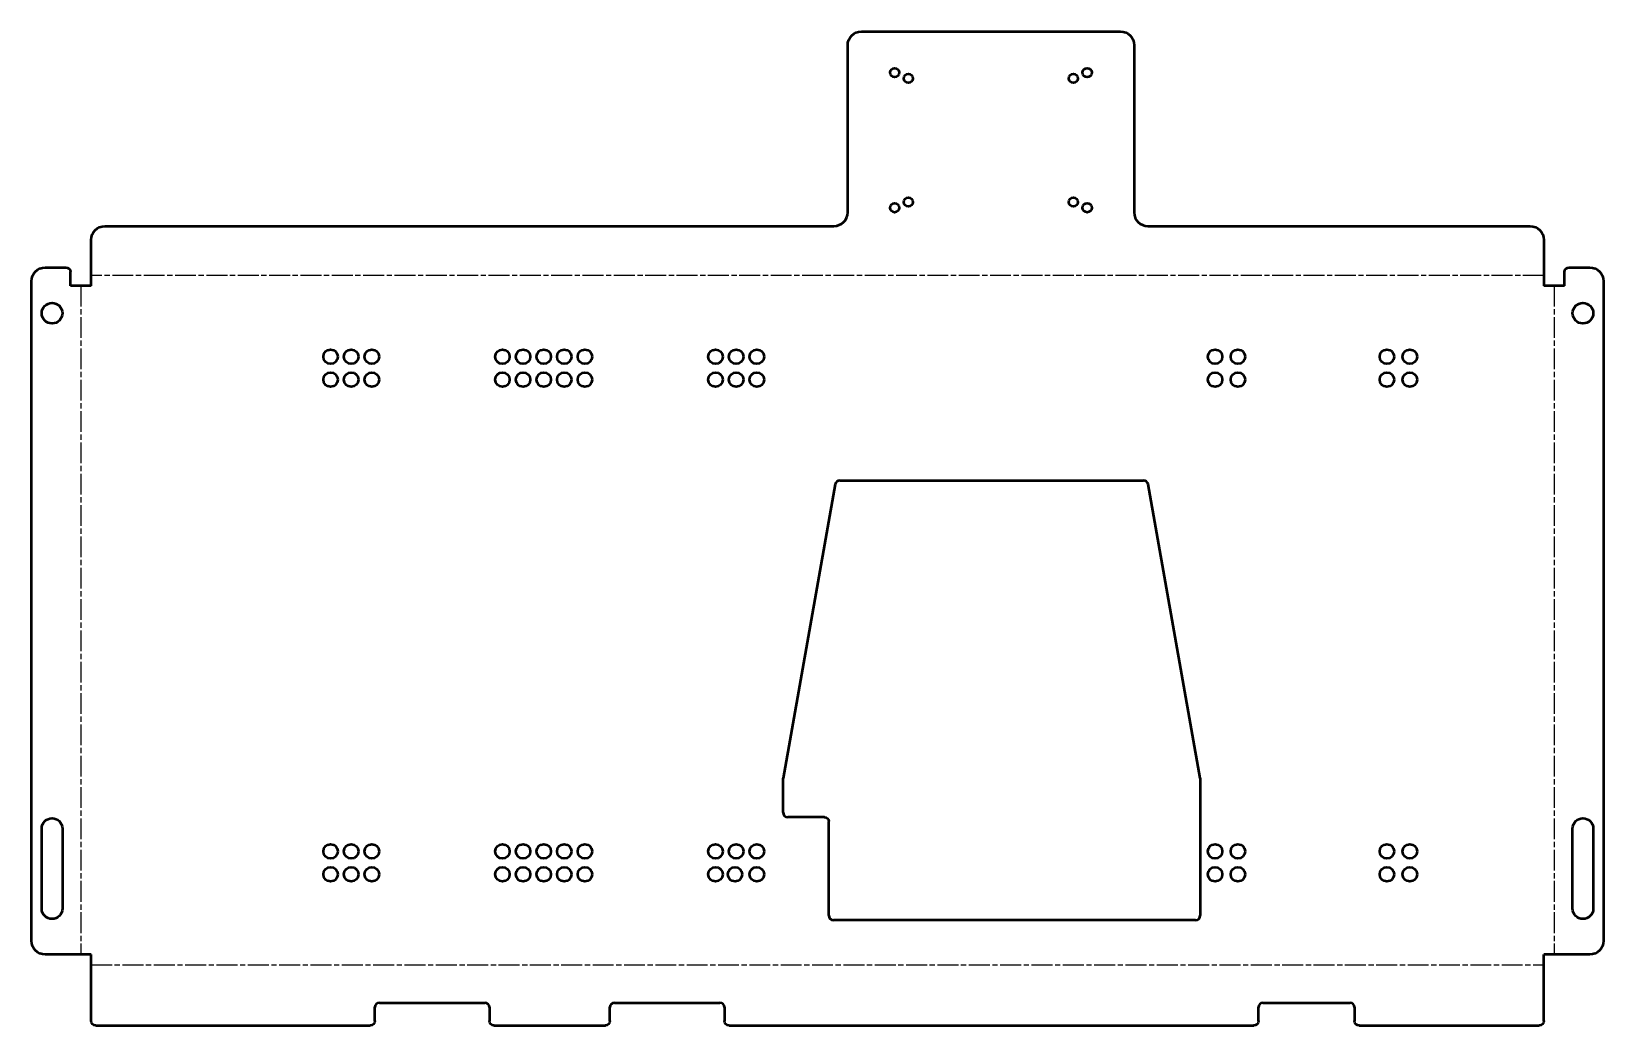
# Model space of a CAD drawing. Header units: millimetres. Extents: x 0 to 686, y 0 to 434.
import ezdxf

# ---------------------------------------------------------------- set-up
doc = ezdxf.new("R2010")
doc.units = ezdxf.units.MM
doc.linetypes.add('Chain', pattern=[13.68, 9.12, -1.14, 2.28, -1.14])
doc.layers.add('Bend Centerline (ANSI)', color=7, linetype='Chain', lineweight=25)
doc.layers.add('Visible (ANSI)', color=7, linetype='Continuous', lineweight=50)

# ---------------------------------------------------------------- blocks, each defined once
blk = doc.blocks.new('GLD-SMT-03-CPEDAL03_Chapa Soporte Pedales_GLD-SMT-03-CPEDAL03 (Desplegada)')
at = {"layer": 'Bend Centerline (ANSI)'}
for p, q in [((317, 110.52), (-317, 110.52)), ((-321.52, 106), (-321.52, -186)), ((321.52, 106), (321.52, -186)), ((-317, -190.52), (317, -190.52))]:
    blk.add_line(p, q, dxfattribs=at)
at = {"layer": 'Visible (ANSI)'}
for p, q in [((19.17, 217.05), (132.17, 217.05)), ((13.17, 138.05), (13.17, 211.05)), ((138.17, 211.05), (138.17, 138.05)), ((-311, 132.05), (7.17, 132.05)), ((144.17, 132.05), (311, 132.05)), ((-317, 106), (-317, 126.05)), ((317, 126.05), (317, 106)), ((-337.05, 114), (-328.05, 114)), ((-326.05, 106), (-326.05, 112)), ((326.05, 106), (326.05, 112)), ((328.05, 114), (337.05, 114)), ((-343.05, -180), (-343.05, 108)), ((-317, 106), (-326.05, 106)), ((326.05, 106), (317, 106)), ((343.05, 108), (343.05, -180)), ((9.68, 21), (142.32, 21)), ((7.71, 19.35), (-15, -109)), ((167, -109), (144.29, 19.35)), ((-15, -124), (-15, -109)), ((167, -109), (167, -169)), ((3, -126), (-13, -126)), ((5, -169), (5, -128)), ((-338.55, -166), (-338.55, -131)), ((-329.55, -131), (-329.55, -166)), ((329.55, -166), (329.55, -131)), ((338.55, -131), (338.55, -166)), ((165, -171), (7, -171)), ((-317, -186), (-337.05, -186)), ((-317, -215.05), (-317, -186)), ((317, -215.05), (317, -186)), ((337.05, -186), (317, -186)), ((-193.19, -215.05), (-193.19, -209.05)), ((-191.19, -207.05), (-145.19, -207.05)), ((-143.19, -209.05), (-143.19, -215.05)), ((-90.58, -215.05), (-90.58, -209.05)), ((-88.58, -207.05), (-42.58, -207.05)), ((-40.58, -209.05), (-40.58, -215.05)), ((192.4, -215.05), (192.4, -209.05)), ((194.4, -207.05), (232.4, -207.05)), ((234.4, -209.05), (234.4, -215.05)), ((-315, -217.05), (-195.19, -217.05)), ((-141.19, -217.05), (-92.58, -217.05)), ((-38.58, -217.05), (190.4, -217.05)), ((236.4, -217.05), (315, -217.05))]:
    blk.add_line(p, q, dxfattribs=at)
for centre, radius in [((33.67, 199.05), 2), ((117.67, 199.05), 2), ((39.67, 196.55), 2), ((111.67, 196.55), 2), ((39.67, 142.55), 2), ((111.67, 142.55), 2), ((33.67, 140.05), 2), ((117.67, 140.05), 2), ((-334.05, 94), 4.5), ((334.05, 94), 4.5), ((-212.5, 75), 3.15), ((-203.5, 75), 3.15), ((-194.5, 75), 3.15), ((-137.5, 75), 3.15), ((-128.5, 75), 3.15), ((-119.5, 75), 3.15), ((-110.5, 75), 3.15), ((-101.5, 75), 3.15), ((-44.5, 75), 3.15), ((-35.5, 75), 3.15), ((-26.5, 75), 3.15), ((173.5, 75), 3.15), ((183.5, 75), 3.15), ((248.5, 75), 3.15), ((258.5, 75), 3.15), ((-212.5, 65), 3.15), ((-203.5, 65), 3.15), ((-194.5, 65), 3.15), ((-137.5, 65), 3.15), ((-128.5, 65), 3.15), ((-119.5, 65), 3.15), ((-110.5, 65), 3.15), ((-101.5, 65), 3.15), ((-44.5, 65), 3.15), ((-35.5, 65), 3.15), ((-26.5, 65), 3.15), ((173.5, 65), 3.15), ((183.5, 65), 3.15), ((248.5, 65), 3.15), ((258.5, 65), 3.15), ((-212.5, -141), 3.15), ((-203.5, -141), 3.15), ((-194.5, -141), 3.15), ((-137.5, -141), 3.15), ((-128.5, -141), 3.15), ((-119.5, -141), 3.15), ((-110.5, -141), 3.15), ((-101.5, -141), 3.15), ((-44.5, -141), 3.15), ((-35.5, -141), 3.15), ((-26.5, -141), 3.15), ((173.5, -141), 3.15), ((183.5, -141), 3.15), ((248.5, -141), 3.15), ((258.5, -141), 3.15), ((-212.5, -151), 3.15), ((-203.5, -151), 3.15), ((-194.5, -151), 3.15), ((-137.5, -151), 3.15), ((-128.5, -151), 3.15), ((-119.5, -151), 3.15), ((-110.5, -151), 3.15), ((-101.5, -151), 3.15), ((-44.5, -151), 3.15), ((-36, -151), 3.15), ((-26.5, -151), 3.15), ((173.5, -151), 3.15), ((183.5, -151), 3.15), ((248.5, -151), 3.15), ((258.5, -151), 3.15)]:
    blk.add_circle(centre, radius, dxfattribs=at)
at = {"layer": 'Visible (ANSI)', "extrusion": (0, 0, -1)}
for centre, radius, start, end in [((-19.17, 211.05), 6, 0, 90), ((-132.17, 211.05), 6, 90, 180), ((311, 126.05), 6, 0, 90), ((-311, 126.05), 6, 90, 180), ((337.05, 108), 6, 0, 90), ((328.05, 112), 2, 90, 180), ((-328.05, 112), 2, 360, 90), ((-337.05, 108), 6, 90, 180), ((334.05, -131), 4.5, 0, 180), ((-3, -128), 2, 90, 180), ((-334.05, -131), 4.5, 360, 180), ((334.05, -166), 4.5, 180, 0), ((-334.05, -166), 4.5, 180, 360), ((337.05, -180), 6, 270, 360), ((-337.05, -180), 6, 180, 270), ((315, -215.05), 2, 270, 360), ((195.19, -215.05), 2, 180, 270), ((141.19, -215.05), 2, 270, 0), ((92.58, -215.05), 2, 180, 270), ((38.58, -215.05), 2, 270, 0), ((-190.4, -215.05), 2, 180, 270), ((-236.4, -215.05), 2, 270, 0), ((-315, -215.05), 2, 180, 270)]:
    blk.add_arc(centre, radius, start, end, dxfattribs=at)
at = {"layer": 'Visible (ANSI)'}
for centre, radius, start, end in [((7.17, 138.05), 6, 270, 0), ((144.17, 138.05), 6, 180, 270), ((9.68, 19), 2, 90, 169.96688), ((142.32, 19), 2, 10.03312, 90), ((-13, -124), 2, 180, 270), ((7, -169), 2, 180, 270), ((165, -169), 2, 270, 360), ((-191.19, -209.05), 2, 90, 180), ((-145.19, -209.05), 2, 360, 90), ((-88.58, -209.05), 2, 90, 180), ((-42.58, -209.05), 2, 0, 90), ((194.4, -209.05), 2, 90, 180), ((232.4, -209.05), 2, 0, 90)]:
    blk.add_arc(centre, radius, start, end, dxfattribs=at)

msp = doc.modelspace()

# ---------------------------------------------------------------- block references
msp.add_blockref('GLD-SMT-03-CPEDAL03_Chapa Soporte Pedales_GLD-SMT-03-CPEDAL03 (Desplegada)', (343.05, 217.05))

doc.saveas('drawing.dxf')
